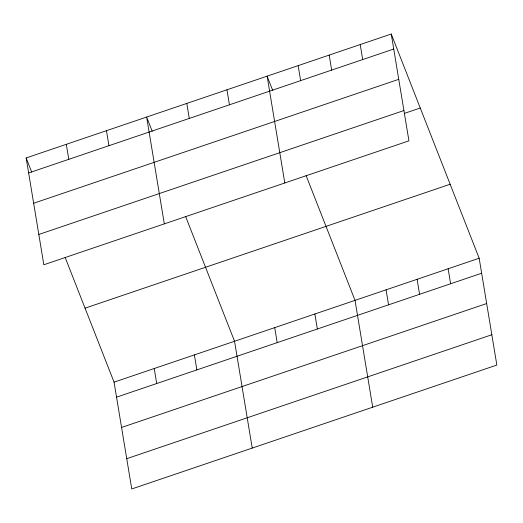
<?xml version="1.0" encoding="UTF-8"?>
<svg xmlns="http://www.w3.org/2000/svg" width="523" height="523" viewBox="0 0 523 523"><rect width="100%" height="100%" fill="white"/><g stroke="black" fill="none" stroke-linecap="round" stroke-linejoin="round"><path stroke-width="0.78" d="M391.25 34.028L408.934 140.844L43.834 264.769L26.15 157.946L391.25 34.028L479.166 258.231L496.85 365.054L131.75 488.972L114.066 382.156L65.127 257.349M28.634 172.956L393.734 49.031M33.649 203.251L398.755 79.326M38.82 234.467L403.919 110.543M404.371 113.406L420.263 108.013M85.053 308.165L450.153 184.246M114.066 382.156L479.166 258.231M116.551 397.16L481.65 273.235M121.565 427.461L486.665 303.536M126.729 458.678L491.836 334.753M272.686 90.361L267.116 76.162L284.8 182.978M306.092 175.558L355.032 300.365L372.716 407.188M152.2 131.253L146.636 117.054L164.32 223.87M185.606 216.45L234.546 341.264L252.23 448.08M26.15 157.946L31.72 172.152M448.133 268.763L450.617 283.773M417.099 279.302L419.583 294.305M360.216 44.56L362.7 59.563M386.066 289.834L388.55 304.837M329.183 55.092L331.667 70.095M298.149 65.623L300.633 80.634M314.872 313.996L317.356 329M274.706 327.627L277.19 342.637M226.956 89.793L229.44 104.796M186.796 103.423L189.28 118.427M194.386 354.895L196.87 369.898M154.226 368.525L156.71 383.529M106.47 130.685L108.954 145.688M66.31 144.315L68.794 159.325"/></g></svg>
